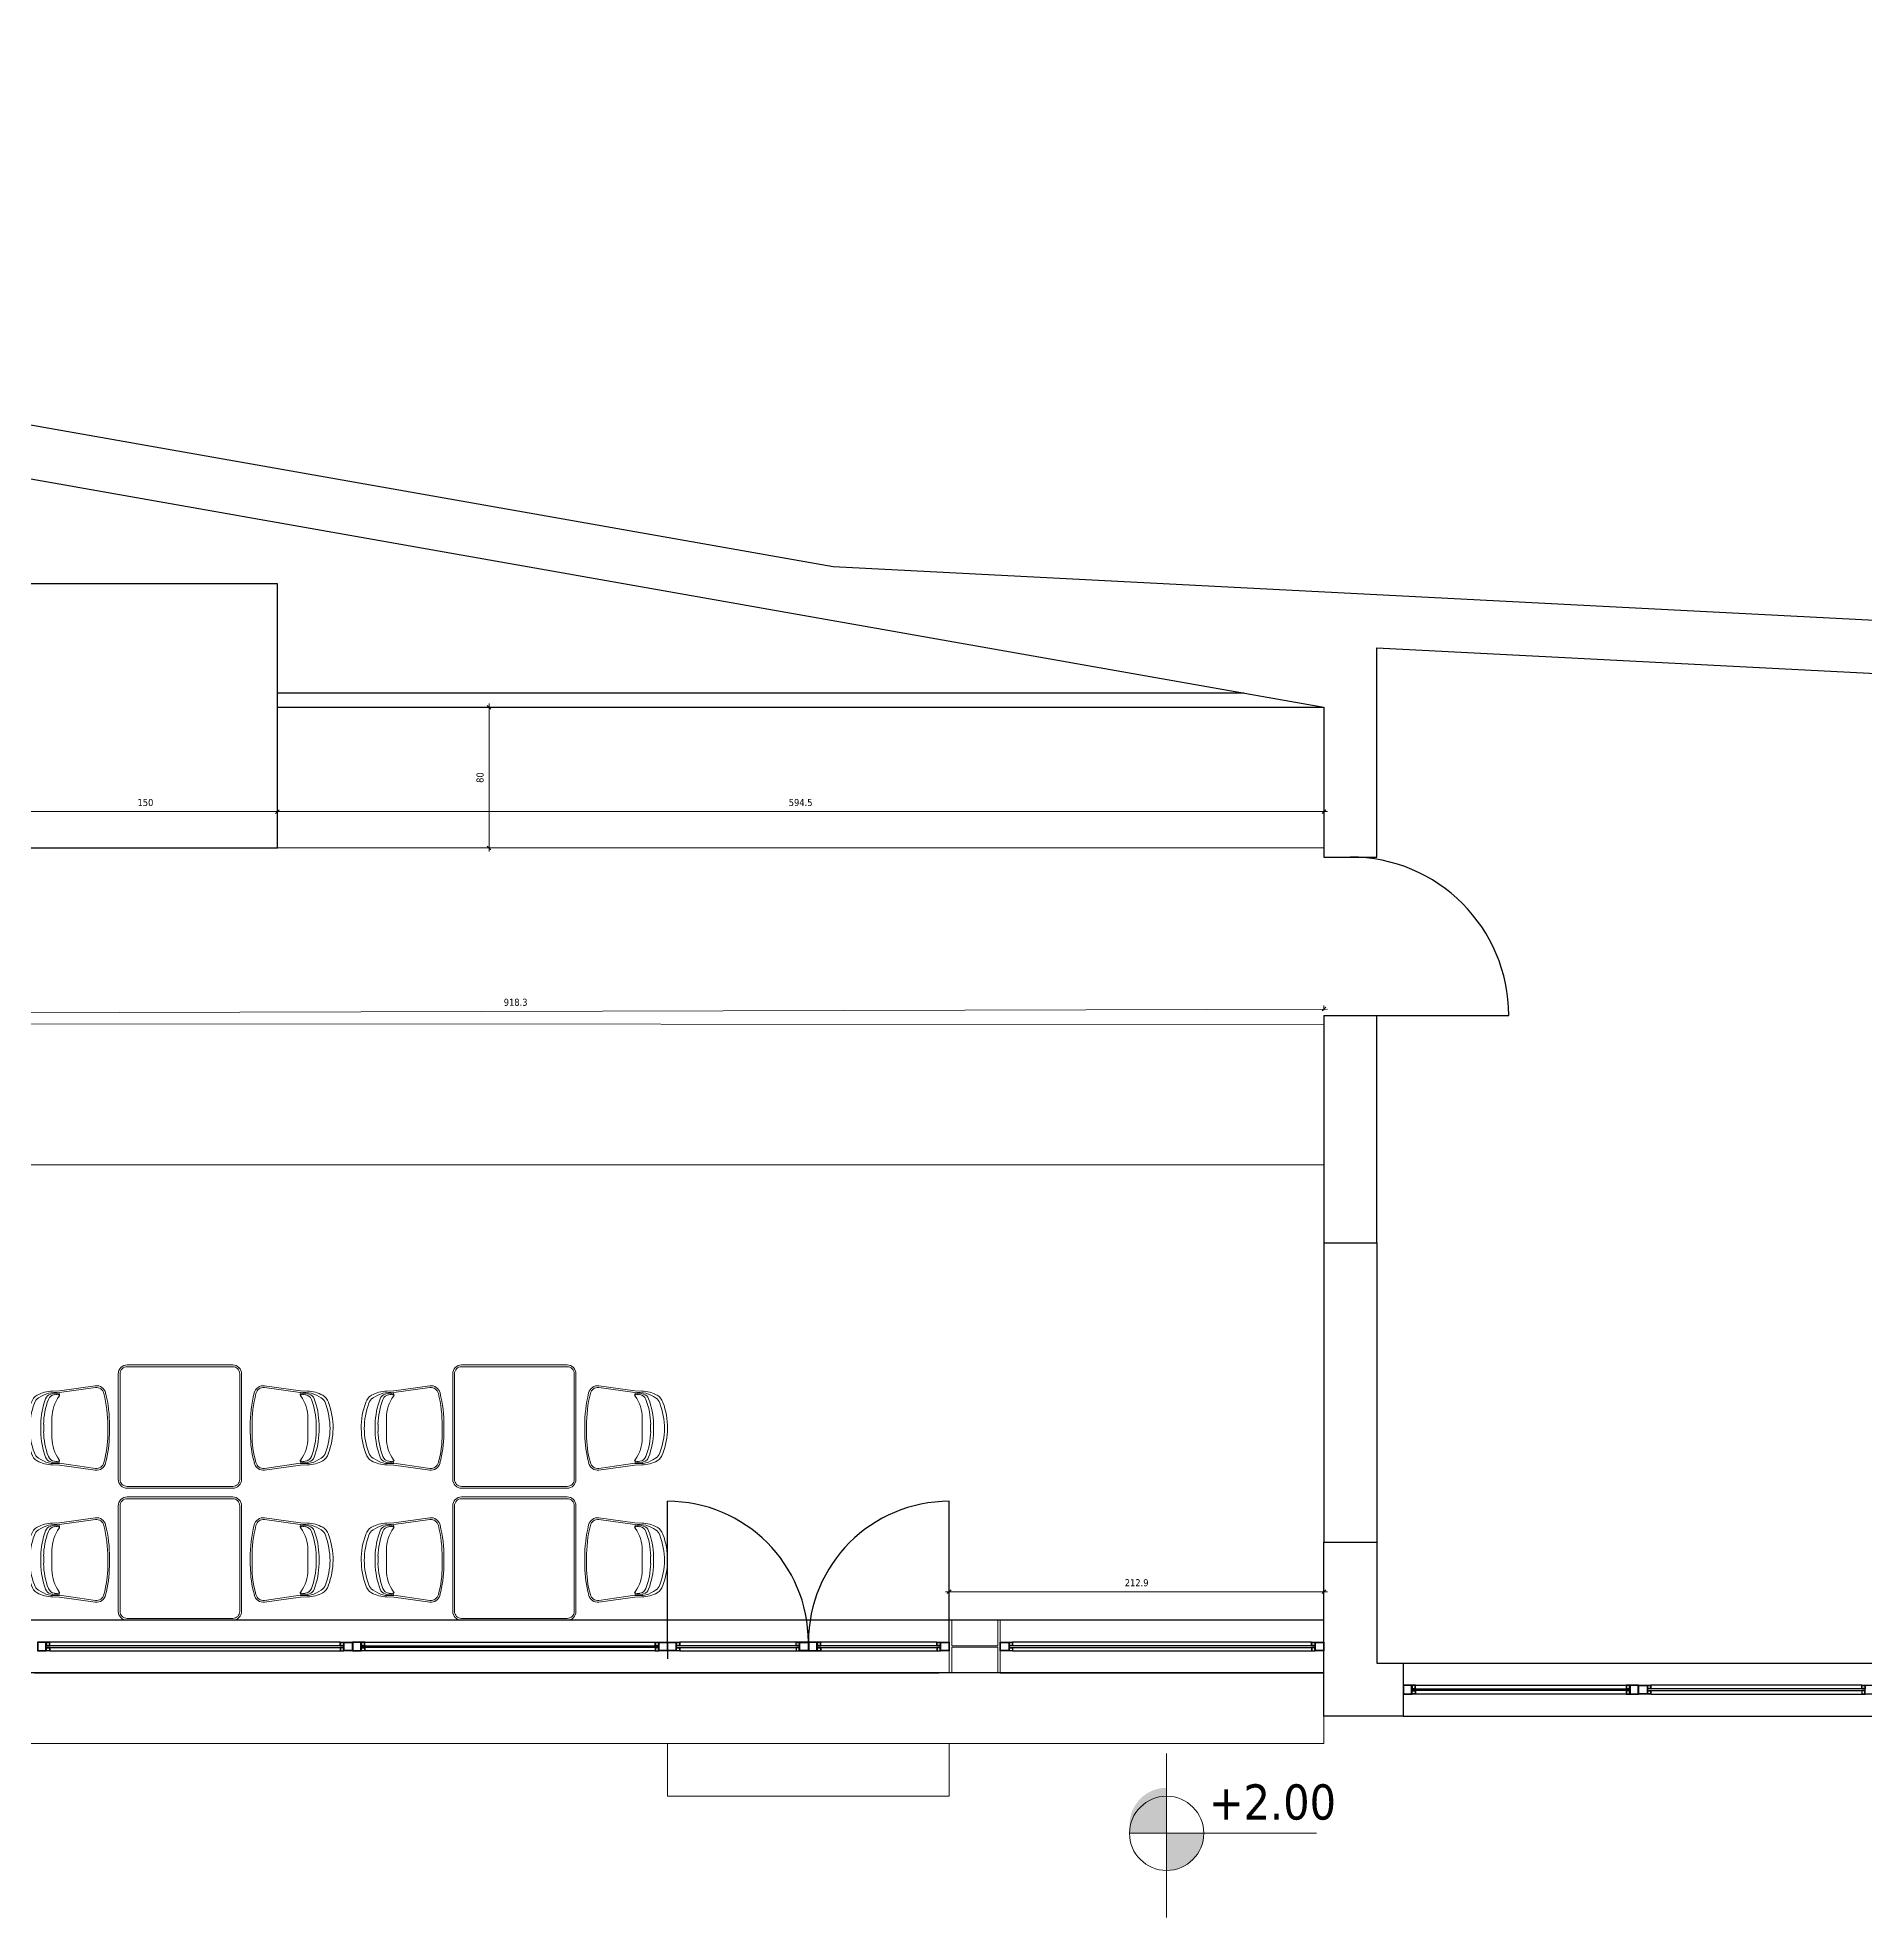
# Model space of a CAD drawing. Header units: centimetres. Extents: x 4865 to 155105, y -10632 to -8826.
# Drawn here: x 6662 to 7700, y -9895 to -8826 of the extents above; entities that cross this region are included whole.
import ezdxf

# ---------------------------------------------------------------- set-up
doc = ezdxf.new("R2010")
doc.units = ezdxf.units.CM
doc.header["$MEASUREMENT"] = 0
doc.header["$PDMODE"] = 3
for name, color, linetype, lineweight in [('ahsap', 34, 'Continuous', 13), ('banko cam', 130, 'Continuous', 9), ('kontra-tefriş', 205, 'Continuous', 18), ('metraj', 7, 'Continuous', 5), ('çıktı', 255, 'Continuous', 5)]:
    doc.layers.add(name, color=color, linetype=linetype, lineweight=lineweight)
for name, color, linetype, true_color in [('As Built', 7, 'Continuous', 0x5a5a5a), ('Kontra-Cam', 7, 'Continuous', 0xd6cdb8), ('Kontra_Gorunus Cizgi', 7, 'Continuous', 0x9a907e), ('Kontra_Profil', 7, 'Continuous', 0x6d787c)]:
    doc.layers.add(name, color=color, linetype=linetype, true_color=true_color)
doc.layers.add('OLCU', color=63, linetype='Continuous')
doc.styles.get("Standard").update_dxf_attribs({"font": 'tahoma.ttf'})
doc.dimstyles.new('esra 1-20', dxfattribs={"dimscale": 0, "dimtxt": 4, "dimasz": 3, "dimexe": 2, "dimexo": 3, "dimgap": 3, "dimtad": 1, "dimdec": 1, "dimzin": 9, "dimdsep": 46, "dimtxsty": 'Standard', "dimblk": 'OBLIQUE', "dimcen": 2, "dimdle": 2, "dimadec": 0, "dimazin": 0, "dimtfac": 1, "dimtdec": 1, "dimtix": 1, "dimtmove": 1, "dimatfit": 3, "dimldrblk": 'OBLIQUE', "dimfxl": 1, "dimtolj": 1, "dimtzin": 0, "dimlwd": 5, "dimlwe": 5, "dimarcsym": 0})

# ---------------------------------------------------------------- blocks, each defined once
blk = doc.blocks.new('S2')
at = {"layer": 'kontra-tefriş'}
for p, q in [((-11.4, 0), (-6, 0)), ((-6, 6.4), (-7.8, 6.4)), ((-6, 4.7), (-7.8, 4.7)), ((-6, 6.4), (-3.6, 6.4)), ((-6, 4.7), (-3.6, 4.7)), ((0, 0), (-6, 0)), ((-29.6, -24.6), (-26.8, -4.2)), ((-28.6, -24.7), (-25.8, -4.3)), ((-26.8, -4.2), (-26.6, -0.2)), ((17.3, -24.7), (14.4, -4.3)), ((15.4, -4.2), (15.3, -0.2)), ((18.3, -24.6), (15.4, -4.2)), ((-5.4, -31.7), (-6.7, -31.7)), ((-5.4, -31.7), (-2.2, -31.7)), ((-6.9, -32.7), (-6.8, -32.7)), ((-5.4, -32.7), (-6.7, -32.7)), ((-5.4, -32.7), (-2.2, -32.7))]:
    blk.add_line(p, q, dxfattribs=at)
for centre, radius, start, end in [((-18.2, 4.9), 7.08, 107.1637, 149.8246), ((-5.1, -29.9), 44.3, 90.3136, 109.9727), ((-5.1, -30), 42.6, 90.3159, 110.0702), ((-5.6, -26.5), 40.8, 69.1846, 89.6662), ((-5.6, -26.5), 39.1, 69.0525, 89.663), ((6.8, 4.9), 7.08, 30.1754, 72.8363), ((-9.2, -0.3), 17.4, 149.8246, 179.7195), ((-9.7, -2), 16.2, 143.6591, 188.0232), ((-20.1, -1.6), 5.36, 154.2435, 207.0789), ((-20.8, -0.4), 4.28, 110.4223, 164.0764), ((-20.4, -2), 4.28, 110.5968, 173.0517), ((-11.4, -21), 21, 90, 126.0116), ((-18.2, 4.9), 5.36, 107.1637, 149.8246), ((-6.8, -38.1), 44.5, 91.2998, 110.4223), ((-6.8, -38.1), 42.9, 91.2998, 110.5968), ((-4.6, -38.1), 44.5, 69.5777, 88.7002), ((-4.6, -38.1), 42.9, 69.4032, 88.7002), ((6.8, 4.9), 5.36, 30.1754, 72.8363), ((9, -2), 4.28, 6.9483, 69.4032), ((9.5, -0.4), 4.28, 15.9236, 69.5777), ((-1.6, -2), 16.2, 351.9768, 36.3409), ((-2.1, -0.3), 17.4, 0.2805, 30.1754), ((8.8, -1.6), 5.36, 332.9211, 25.7565), ((-2.9, -43), 45, 119.4604, 120.6303), ((-24.3, -3.5), 0.826, 224.4323, 318.4485), ((-20.8, -2.4), 3.89, 165.784, 208.1186), ((0, -21), 21, 53.9884, 90), ((12.9, -3.5), 0.826, 221.5515, 315.5677), ((9.5, -2.4), 3.89, 331.8814, 14.216), ((-8.5, -43), 45, 59.3697, 60.5396), ((-24.3, -25.2), 5.42, 173.5544, 256.3464), ((-24.3, -25.2), 4.42, 173.5544, 256.3464), ((-6.9, 46.4), 79.1, 256.3464, 270.1225), ((-6.9, 46.4), 78.1, 256.3464, 270.1225), ((-2, 27.2), 58.9, 269.8679, 285.74), ((-2, 27.2), 59.8, 269.868, 285.7097), ((12.9, -25.2), 4.42, 283.6536, 6.4456), ((12.9, -25.2), 5.42, 283.6536, 6.4456)]:
    blk.add_arc(centre, radius, start, end, dxfattribs=at)
blk = doc.blocks.new('_Oblique')
at = {"layer": 'OLCU', "color": 0}
blk.add_line((-0.35, -0.35), (0.35, 0.35), dxfattribs=at)
blk = doc.blocks.new('*D8')
at = {"layer": 'As Built', "color": 0, "lineweight": 5, "transparency": 16777216}
for p, q in [((6648.3, -9283.7), (6648.3, -9264)), ((6798.3, -9283.7), (6798.3, -9264)), ((6646.3, -9266), (6800.3, -9266))]:
    blk.add_line(p, q, dxfattribs=at)
at = {"layer": 'Defpoints', "color": 0, "transparency": 16777216}
for p in [(6798.3, -9266), (6648.3, -9286.7), (6798.3, -9286.7)]:
    blk.add_point(p, dxfattribs=at)
at = {"layer": 'As Built', "color": 0, "lineweight": 5, "transparency": 16777216, "xscale": 3, "yscale": 3, "zscale": 3, "rotation": 180}
blk.add_blockref('_Oblique', (6648.3, -9266), dxfattribs=at)
at = {"layer": 'As Built', "color": 0, "lineweight": 5, "transparency": 16777216, "xscale": 3, "yscale": 3, "zscale": 3}
blk.add_blockref('_Oblique', (6798.3, -9266), dxfattribs=at)
at = {"layer": 'As Built', "color": 0, "transparency": 16777216, "insert": (6723.3, -9260.9), "char_height": 4, "attachment_point": 5}
blk.add_mtext('\\A1;150', dxfattribs=at)
blk = doc.blocks.new('*D9')
at = {"layer": 'As Built', "color": 0, "lineweight": 5, "transparency": 16777216}
for p, q in [((6798.3, -9283.7), (6798.3, -9264)), ((7392.8, -9283.7), (7392.8, -9264)), ((6796.3, -9266), (7394.8, -9266))]:
    blk.add_line(p, q, dxfattribs=at)
at = {"layer": 'Defpoints', "color": 0, "transparency": 16777216}
for p in [(7392.8, -9266), (6798.3, -9286.7), (7392.8, -9286.7)]:
    blk.add_point(p, dxfattribs=at)
at = {"layer": 'As Built', "color": 0, "lineweight": 5, "transparency": 16777216, "xscale": 3, "yscale": 3, "zscale": 3, "rotation": 180}
blk.add_blockref('_Oblique', (6798.3, -9266), dxfattribs=at)
at = {"layer": 'As Built', "color": 0, "lineweight": 5, "transparency": 16777216, "xscale": 3, "yscale": 3, "zscale": 3}
blk.add_blockref('_Oblique', (7392.8, -9266), dxfattribs=at)
at = {"layer": 'As Built', "color": 0, "transparency": 16777216, "insert": (7095.5, -9260.9), "char_height": 4, "attachment_point": 5}
blk.add_mtext('\\A1;594.5', dxfattribs=at)
blk = doc.blocks.new('*D10')
at = {"layer": 'As Built', "color": 0, "lineweight": 5, "transparency": 16777216}
for p, q in [((6915.5, -9206.7), (6916.5, -9206.7)), ((6918.5, -9204.7), (6918.5, -9288.7)), ((6915.5, -9286.7), (6916.5, -9286.7))]:
    blk.add_line(p, q, dxfattribs=at)
at = {"layer": 'Defpoints', "color": 0, "transparency": 16777216}
for p in [(6918.5, -9206.7), (6918.5, -9286.7), (6918.5, -9286.7)]:
    blk.add_point(p, dxfattribs=at)
at = {"layer": 'As Built', "color": 0, "lineweight": 5, "transparency": 16777216, "xscale": 3, "yscale": 3, "zscale": 3}
for p, rotation in [((6918.5, -9206.7), 90), ((6918.5, -9286.7), 270)]:
    blk.add_blockref('_Oblique', p, dxfattribs=dict(at, rotation=rotation))
at = {"layer": 'As Built', "color": 0, "transparency": 16777216, "insert": (6913.4, -9246.7), "char_height": 4, "attachment_point": 5, "rotation": 90}
blk.add_mtext('\\A1;80', dxfattribs=at)
blk = doc.blocks.new('*D18')
at = {"layer": 'As Built', "color": 0, "lineweight": 5, "transparency": 16777216}
for p, q in [((6472.5, -9380.8), (7394.8, -9378.2)), ((6474.4, -9374.7), (6474.5, -9382.8)), ((7392.8, -9378.8), (7392.8, -9376.2))]:
    blk.add_line(p, q, dxfattribs=at)
at = {"layer": 'Defpoints', "color": 0, "transparency": 16777216}
for p in [(6474.4, -9371.7), (7392.8, -9378.2), (7392.8, -9381.8)]:
    blk.add_point(p, dxfattribs=at)
at = {"layer": 'As Built', "color": 0, "lineweight": 5, "transparency": 16777216, "xscale": 3, "yscale": 3, "zscale": 3}
for p, rotation in [((6474.5, -9380.8), 180.159155184384), ((7392.8, -9378.2), 0.159155184384065)]:
    blk.add_blockref('_Oblique', p, dxfattribs=dict(at, rotation=rotation))
at = {"layer": 'As Built', "color": 0, "transparency": 16777216, "insert": (6933.6, -9374.4), "char_height": 4, "attachment_point": 5, "rotation": 0.1592}
blk.add_mtext('\\A1;918.3', dxfattribs=at)
blk = doc.blocks.new('*D19')
at = {"layer": 'As Built', "color": 0, "lineweight": 5, "transparency": 16777216}
for p, q in [((7177.9, -9709.3), (7394.8, -9709.3)), ((7179.9, -9722.4), (7179.9, -9707.3)), ((7392.8, -9722.4), (7392.8, -9707.3))]:
    blk.add_line(p, q, dxfattribs=at)
at = {"layer": 'Defpoints', "color": 0, "transparency": 16777216}
for p in [(7392.8, -9709.3), (7179.9, -9725.4), (7392.8, -9725.4)]:
    blk.add_point(p, dxfattribs=at)
at = {"layer": 'As Built', "color": 0, "lineweight": 5, "transparency": 16777216, "xscale": 3, "yscale": 3, "zscale": 3, "rotation": 180}
blk.add_blockref('_Oblique', (7179.9, -9709.3), dxfattribs=at)
at = {"layer": 'As Built', "color": 0, "lineweight": 5, "transparency": 16777216, "xscale": 3, "yscale": 3, "zscale": 3}
blk.add_blockref('_Oblique', (7392.8, -9709.3), dxfattribs=at)
at = {"layer": 'As Built', "color": 0, "transparency": 16777216, "insert": (7286.4, -9704.2), "char_height": 4, "attachment_point": 5}
blk.add_mtext('\\A1;212.9', dxfattribs=at)

msp = doc.modelspace()

# ---------------------------------------------------------------- hatches: boundary and pattern name
at = {"layer": 'banko cam'}
for points in [[(7303.44, -9820.68, 0.4142136), (7282.35, -9841.77), (7303.44, -9841.77)], [(7303.44, -9825.46, 0.4142136), (7282.35, -9846.55), (7303.44, -9846.55)], [(7324.53, -9846.55), (7303.44, -9846.55), (7303.44, -9867.64, 0.4142136)], [(7324.53, -9846.55), (7303.44, -9846.55), (7303.44, -9867.64, 0.4142136)]]:
    msp.add_hatch(color=0, dxfattribs=at).paths.add_polyline_path(points)

# ---------------------------------------------------------------- linework, layer by layer
at = {"layer": 'ahsap'}
for p, q in [((7392.79, -9381.85), (7392.79, -9456.65)), ((6568.87, -9386.66), (7392.79, -9387.05)), ((7392.79, -9466.65), (6569.43, -9466.65))]:
    msp.add_line(p, q, dxfattribs=at)
msp.add_lwpolyline([(6798.26, -9206.65), (6798.26, -9286.65), (7392.79, -9286.65), (7392.79, -9206.65), (6798.26, -9206.65)], dxfattribs=at)
for points in [[(6707.88, -9585.44, -0.4142136), (6712.88, -9580.44), (6772.88, -9580.44, -0.4142136), (6777.88, -9585.44), (6777.88, -9645.44, -0.4142136), (6772.88, -9650.44), (6712.88, -9650.44, -0.4142136), (6707.88, -9645.44)], [(6708.88, -9585.44, -0.4142136), (6712.88, -9581.44), (6772.88, -9581.44, -0.4142136), (6776.88, -9585.44), (6776.88, -9645.44, -0.4142136), (6772.88, -9649.44), (6712.88, -9649.44, -0.4142136), (6708.88, -9645.44)], [(6897.88, -9585.44, -0.4142136), (6902.88, -9580.44), (6962.88, -9580.44, -0.4142136), (6967.88, -9585.44), (6967.88, -9645.44, -0.4142136), (6962.88, -9650.44), (6902.88, -9650.44, -0.4142136), (6897.88, -9645.44)], [(6898.88, -9585.44, -0.4142136), (6902.88, -9581.44), (6962.88, -9581.44, -0.4142136), (6966.88, -9585.44), (6966.88, -9645.44, -0.4142136), (6962.88, -9649.44), (6902.88, -9649.44, -0.4142136), (6898.88, -9645.44)], [(6707.88, -9660.44, -0.4142136), (6712.88, -9655.44), (6772.88, -9655.44, -0.4142136), (6777.88, -9660.44), (6777.88, -9720.44, -0.4142136), (6772.88, -9725.44), (6712.88, -9725.44, -0.4142136), (6707.88, -9720.44)], [(6708.88, -9660.44, -0.4142136), (6712.88, -9656.44), (6772.88, -9656.44, -0.4142136), (6776.88, -9660.44), (6776.88, -9720.44, -0.4142136), (6772.88, -9724.44), (6712.88, -9724.44, -0.4142136), (6708.88, -9720.44)], [(6897.88, -9660.44, -0.4142136), (6902.88, -9655.44), (6962.88, -9655.44, -0.4142136), (6967.88, -9660.44), (6967.88, -9720.44, -0.4142136), (6962.88, -9725.44), (6902.88, -9725.44, -0.4142136), (6897.88, -9720.44)], [(6898.88, -9660.44, -0.4142136), (6902.88, -9656.44), (6962.88, -9656.44, -0.4142136), (6966.88, -9660.44), (6966.88, -9720.44, -0.4142136), (6962.88, -9724.44), (6902.88, -9724.44, -0.4142136), (6898.88, -9720.44)]]:
    msp.add_lwpolyline(points, format="xyb", close=True, dxfattribs=at)
at = {"layer": 'ahsap', "flags": 128}
for points in [[(6481.44, -9755.44), (6481.44, -9795.44), (7392.79, -9795.44), (7392.79, -9755.44), (6481.44, -9755.44)], [(7019.88, -9795.44), (7019.88, -9795.44), (7019.88, -9825.44), (7179.94, -9825.44), (7179.94, -9795.44)]]:
    msp.add_lwpolyline(points, dxfattribs=at)
at = {"layer": 'As Built'}
for p, q in [((7392.79, -9291.85), (7422.79, -9291.85)), ((7392.79, -9381.85), (7422.79, -9381.85)), ((7407.79, -9381.85), (7497.79, -9381.85)), ((7392.79, -9442.44), (7392.79, -9681.04)), ((7422.79, -9511.04), (7422.79, -9681.04)), ((7019.88, -9737.94), (7019.88, -9657.9)), ((7179.94, -9737.94), (7179.94, -9657.9)), ((7392.79, -9725.44), (4897.11, -9725.44)), ((7019.88, -9742.94), (7019.88, -9747.47)), ((7099.91, -9742.94), (7099.91, -9737.94)), ((7099.91, -9742.94), (7099.91, -9737.94)), ((7392.79, -9755.44), (4864.65, -9755.44)), ((6660.19, -9755.44), (7173.94, -9755.44)), ((7208.94, -9755.44), (7392.79, -9755.44)), ((7437.79, -9749.94), (7972.79, -9749.94)), ((7437.79, -9779.94), (7972.79, -9779.94))]:
    msp.add_line(p, q, dxfattribs=at)
at = {"layer": 'As Built', "flags": 128}
for points in [[(8516.44, -9909.94), (8536.44, -9909.94), (8536.44, -9200.28), (7114.02, -9126.98), (5793.19, -8893.85), (4938.08, -8826.27), (4864.65, -9755.44), (4894.74, -9755.44), (4965.49, -8860.25), (5541.38, -8904.56), (6134.18, -9035.52), (6137.63, -9019.9), (6154.79, -9023.69), (6161.41, -8989.3), (7392.79, -9206.65), (7392.79, -9291.85)], [(7422.79, -9291.85), (7422.79, -9172.94), (7765.34, -9190.59)], [(7347.47, -9198.65), (6798.26, -9198.65)], [(6798.26, -9206.65), (7392.79, -9206.65)], [(7392.79, -9381.85), (7392.79, -9511.04), (7422.79, -9511.04), (7422.79, -9381.85)], [(7392.79, -9779.94), (7392.79, -9681.04), (7422.79, -9681.04), (7422.79, -9749.94), (7437.79, -9749.94), (7437.79, -9779.94), (7392.79, -9779.94)]]:
    msp.add_lwpolyline(points, dxfattribs=at)
msp.add_lwpolyline([(6648.26, -9136.65), (6648.26, -9286.65), (6798.26, -9286.65), (6798.26, -9136.65)], close=True, dxfattribs=at)
at = {"layer": 'As Built'}
for centre, radius, start, end in [((7407.79, -9381.85), 90, 0, 90), ((7019.88, -9737.94), 80.03, 360, 90), ((7179.94, -9737.94), 80.03, 90, 180)]:
    msp.add_arc(centre, radius, start, end, dxfattribs=at)
at = {"layer": 'banko cam', "color": 0}
for p, q in [((7303.44, -9801.15), (7303.44, -9889.52)), ((7303.44, -9805.93), (7303.44, -9894.3)), ((7303.44, -9820.68), (7303.44, -9862.86)), ((7303.44, -9825.46), (7303.44, -9867.64)), ((7282.35, -9846.55), (7388.51, -9846.55)), ((7282.35, -9846.55), (7388.51, -9846.55))]:
    msp.add_line(p, q, dxfattribs=at)
msp.add_circle((7303.44, -9846.55), 21.09, dxfattribs=at)
msp.add_circle((7303.44, -9846.55), 21.09, dxfattribs=at)
at = {"layer": 'Kontra-Cam'}
for points in [[(6666.94, -9740.94), (6835.91, -9740.94), (6835.91, -9739.94), (6666.94, -9739.94)], [(7014.88, -9740.94), (6845.91, -9740.94), (6845.91, -9739.94), (7014.88, -9739.94)], [(7094.91, -9739.94), (7024.88, -9739.94), (7024.88, -9740.94), (7094.91, -9740.94)], [(7104.91, -9740.94), (7174.94, -9740.94), (7174.94, -9739.94), (7104.91, -9739.94)]]:
    msp.add_lwpolyline(points, dxfattribs=at)
for points in [[(7387.79, -9740.94), (7387.79, -9739.94), (7213.94, -9739.94), (7213.94, -9740.94)], [(7442.79, -9765.44), (7442.79, -9764.44), (7566.54, -9764.44), (7566.54, -9765.44)], [(7700.29, -9765.44), (7700.29, -9764.44), (7576.54, -9764.44), (7576.54, -9765.44)]]:
    msp.add_lwpolyline(points, close=True, dxfattribs=at)
at = {"layer": 'Kontra_Gorunus Cizgi'}
for p, q in [((6833.91, -9737.94), (6668.94, -9737.94)), ((6668.94, -9742.94), (6833.91, -9742.94)), ((6833.91, -9737.94), (6695.02, -9737.94)), ((6695.02, -9742.94), (6833.91, -9742.94)), ((6847.91, -9737.94), (6986.8, -9737.94)), ((6847.91, -9737.94), (7012.88, -9737.94)), ((6986.8, -9742.94), (6847.91, -9742.94)), ((7012.88, -9742.94), (6847.91, -9742.94)), ((7172.94, -9737.94), (7026.88, -9737.94)), ((7172.94, -9737.94), (7026.88, -9737.94)), ((7026.88, -9742.94), (7172.94, -9742.94)), ((7026.88, -9742.94), (7172.94, -9742.94)), ((7385.79, -9737.94), (7215.94, -9737.94)), ((7215.94, -9742.94), (7385.79, -9742.94)), ((7444.79, -9762.44), (7564.54, -9762.44)), ((7698.29, -9762.44), (7578.54, -9762.44)), ((7564.54, -9767.44), (7444.79, -9767.44)), ((7578.54, -9767.44), (7698.29, -9767.44))]:
    msp.add_line(p, q, dxfattribs=at)
at = {"layer": 'Kontra_Profil', "flags": 128}
for points in [[(6661.94, -9737.94), (6661.94, -9742.94), (6666.94, -9742.94), (6666.94, -9737.94), (6661.94, -9737.94)], [(6840.91, -9737.94), (6840.91, -9742.94), (6835.91, -9742.94), (6835.91, -9737.94), (6840.91, -9737.94)], [(6840.91, -9737.94), (6840.91, -9742.94), (6845.91, -9742.94), (6845.91, -9737.94), (6840.91, -9737.94)], [(7019.88, -9737.94), (7019.88, -9742.94), (7014.88, -9742.94), (7014.88, -9737.94), (7019.88, -9737.94)], [(7099.91, -9737.94), (7099.91, -9742.94), (7094.91, -9742.94), (7094.91, -9737.94), (7099.91, -9737.94)], [(7099.91, -9737.94), (7099.91, -9742.94), (7104.91, -9742.94), (7104.91, -9737.94), (7099.91, -9737.94)], [(7179.94, -9737.94), (7179.94, -9742.94), (7174.94, -9742.94), (7174.94, -9737.94), (7179.94, -9737.94)], [(7392.79, -9737.94), (7392.79, -9742.94), (7387.79, -9742.94), (7387.79, -9737.94), (7392.79, -9737.94)], [(7437.79, -9762.44), (7437.79, -9767.44), (7442.79, -9767.44), (7442.79, -9762.44), (7437.79, -9762.44)], [(7705.29, -9762.44), (7705.29, -9767.44), (7700.29, -9767.44), (7700.29, -9762.44), (7705.29, -9762.44)]]:
    msp.add_lwpolyline(points, dxfattribs=at)
for points in [[(6662.14, -9738.14), (6662.14, -9742.74), (6666.74, -9742.74), (6666.74, -9738.14)], [(6840.71, -9738.14), (6840.71, -9742.74), (6836.11, -9742.74), (6836.11, -9738.14)], [(6841.11, -9738.14), (6841.11, -9742.74), (6845.71, -9742.74), (6845.71, -9738.14)], [(7019.68, -9738.14), (7019.68, -9742.74), (7015.08, -9742.74), (7015.08, -9738.14)], [(7099.71, -9738.14), (7099.71, -9742.74), (7095.11, -9742.74), (7095.11, -9738.14)], [(7100.11, -9738.14), (7100.11, -9742.74), (7104.71, -9742.74), (7104.71, -9738.14)], [(7179.74, -9738.14), (7179.74, -9742.74), (7175.14, -9742.74), (7175.14, -9738.14)], [(7392.59, -9738.14), (7392.59, -9742.74), (7387.99, -9742.74), (7387.99, -9738.14)], [(7437.99, -9762.64), (7437.99, -9767.24), (7442.59, -9767.24), (7442.59, -9762.64)]]:
    msp.add_lwpolyline(points, close=True, dxfattribs=at)
at = {"layer": 'Kontra_Profil'}
for points in [[(6668.94, -9739.94), (6668.94, -9737.94), (6666.94, -9737.94), (6666.94, -9739.94)], [(6668.94, -9740.94), (6668.94, -9742.94), (6666.94, -9742.94), (6666.94, -9740.94)], [(6668.79, -9739.79), (6668.79, -9738.09), (6667.09, -9738.09), (6667.09, -9739.79)], [(6668.79, -9741.09), (6668.79, -9742.79), (6667.09, -9742.79), (6667.09, -9741.09)], [(6833.91, -9739.94), (6833.91, -9737.94), (6835.91, -9737.94), (6835.91, -9739.94)], [(6833.91, -9740.94), (6833.91, -9742.94), (6835.91, -9742.94), (6835.91, -9740.94)], [(6834.06, -9739.79), (6834.06, -9738.09), (6835.76, -9738.09), (6835.76, -9739.79)], [(6834.06, -9741.09), (6834.06, -9742.79), (6835.76, -9742.79), (6835.76, -9741.09)], [(6847.91, -9739.94), (6847.91, -9737.94), (6845.91, -9737.94), (6845.91, -9739.94)], [(6847.91, -9740.94), (6847.91, -9742.94), (6845.91, -9742.94), (6845.91, -9740.94)], [(6847.76, -9739.79), (6847.76, -9738.09), (6846.06, -9738.09), (6846.06, -9739.79)], [(6847.76, -9741.09), (6847.76, -9742.79), (6846.06, -9742.79), (6846.06, -9741.09)], [(7012.88, -9739.94), (7012.88, -9737.94), (7014.88, -9737.94), (7014.88, -9739.94)], [(7012.88, -9740.94), (7012.88, -9742.94), (7014.88, -9742.94), (7014.88, -9740.94)], [(7013.03, -9739.79), (7013.03, -9738.09), (7014.73, -9738.09), (7014.73, -9739.79)], [(7013.03, -9741.09), (7013.03, -9742.79), (7014.73, -9742.79), (7014.73, -9741.09)], [(7019.88, -9742.94), (7019.88, -9737.94), (7024.88, -9737.94), (7024.88, -9742.94)], [(7019.88, -9742.94), (7019.88, -9737.94), (7024.88, -9737.94), (7024.88, -9742.94)], [(7020.08, -9742.74), (7020.08, -9738.14), (7024.68, -9738.14), (7024.68, -9742.74)], [(7020.08, -9742.74), (7020.08, -9738.14), (7024.68, -9738.14), (7024.68, -9742.74)], [(7024.88, -9739.94), (7024.88, -9737.94), (7026.88, -9737.94), (7026.88, -9739.94)], [(7024.88, -9739.94), (7024.88, -9737.94), (7026.88, -9737.94), (7026.88, -9739.94)], [(7026.88, -9740.94), (7026.88, -9742.94), (7024.88, -9742.94), (7024.88, -9740.94)], [(7026.88, -9740.94), (7026.88, -9742.94), (7024.88, -9742.94), (7024.88, -9740.94)], [(7026.73, -9738.09), (7026.73, -9739.79), (7025.03, -9739.79), (7025.03, -9738.09)], [(7026.73, -9738.09), (7026.73, -9739.79), (7025.03, -9739.79), (7025.03, -9738.09)], [(7026.73, -9741.09), (7026.73, -9742.79), (7025.03, -9742.79), (7025.03, -9741.09)], [(7026.73, -9741.09), (7026.73, -9742.79), (7025.03, -9742.79), (7025.03, -9741.09)], [(7092.91, -9739.94), (7092.91, -9737.94), (7094.91, -9737.94), (7094.91, -9739.94)], [(7092.91, -9740.94), (7092.91, -9742.94), (7094.91, -9742.94), (7094.91, -9740.94)], [(7093.06, -9739.79), (7093.06, -9738.09), (7094.76, -9738.09), (7094.76, -9739.79)], [(7093.06, -9741.09), (7093.06, -9742.79), (7094.76, -9742.79), (7094.76, -9741.09)], [(7106.91, -9739.94), (7106.91, -9737.94), (7104.91, -9737.94), (7104.91, -9739.94)], [(7106.91, -9740.94), (7106.91, -9742.94), (7104.91, -9742.94), (7104.91, -9740.94)], [(7106.76, -9739.79), (7106.76, -9738.09), (7105.06, -9738.09), (7105.06, -9739.79)], [(7106.76, -9741.09), (7106.76, -9742.79), (7105.06, -9742.79), (7105.06, -9741.09)], [(7172.94, -9739.94), (7172.94, -9737.94), (7174.94, -9737.94), (7174.94, -9739.94)], [(7172.94, -9740.94), (7172.94, -9742.94), (7174.94, -9742.94), (7174.94, -9740.94)], [(7173.09, -9739.79), (7173.09, -9738.09), (7174.79, -9738.09), (7174.79, -9739.79)], [(7173.09, -9741.09), (7173.09, -9742.79), (7174.79, -9742.79), (7174.79, -9741.09)], [(7208.94, -9742.94), (7208.94, -9737.94), (7213.94, -9737.94), (7213.94, -9742.94)], [(7209.14, -9742.74), (7209.14, -9738.14), (7213.74, -9738.14), (7213.74, -9742.74)], [(7213.94, -9739.94), (7213.94, -9737.94), (7215.94, -9737.94), (7215.94, -9739.94)], [(7215.94, -9740.94), (7215.94, -9742.94), (7213.94, -9742.94), (7213.94, -9740.94)], [(7215.79, -9738.09), (7215.79, -9739.79), (7214.09, -9739.79), (7214.09, -9738.09)], [(7215.79, -9741.09), (7215.79, -9742.79), (7214.09, -9742.79), (7214.09, -9741.09)], [(7385.79, -9739.94), (7385.79, -9737.94), (7387.79, -9737.94), (7387.79, -9739.94)], [(7385.79, -9740.94), (7385.79, -9742.94), (7387.79, -9742.94), (7387.79, -9740.94)], [(7385.94, -9739.79), (7385.94, -9738.09), (7387.64, -9738.09), (7387.64, -9739.79)], [(7385.94, -9741.09), (7385.94, -9742.79), (7387.64, -9742.79), (7387.64, -9741.09)], [(7444.79, -9764.44), (7444.79, -9762.44), (7442.79, -9762.44), (7442.79, -9764.44)], [(7444.79, -9765.44), (7444.79, -9767.44), (7442.79, -9767.44), (7442.79, -9765.44)], [(7444.64, -9764.29), (7444.64, -9762.59), (7442.94, -9762.59), (7442.94, -9764.29)], [(7444.64, -9765.59), (7444.64, -9767.29), (7442.94, -9767.29), (7442.94, -9765.59)], [(7566.54, -9764.44), (7566.54, -9762.44), (7564.54, -9762.44), (7564.54, -9764.44)], [(7564.54, -9765.44), (7564.54, -9767.44), (7566.54, -9767.44), (7566.54, -9765.44)], [(7564.69, -9762.59), (7564.69, -9764.29), (7566.39, -9764.29), (7566.39, -9762.59)], [(7564.69, -9765.59), (7564.69, -9767.29), (7566.39, -9767.29), (7566.39, -9765.59)], [(7571.54, -9767.44), (7571.54, -9762.44), (7566.54, -9762.44), (7566.54, -9767.44)], [(7571.34, -9767.24), (7571.34, -9762.64), (7566.74, -9762.64), (7566.74, -9767.24)], [(7571.54, -9767.44), (7571.54, -9762.44), (7576.54, -9762.44), (7576.54, -9767.44)], [(7571.74, -9767.24), (7571.74, -9762.64), (7576.34, -9762.64), (7576.34, -9767.24)], [(7576.54, -9764.44), (7576.54, -9762.44), (7578.54, -9762.44), (7578.54, -9764.44)], [(7578.54, -9765.44), (7578.54, -9767.44), (7576.54, -9767.44), (7576.54, -9765.44)], [(7578.39, -9762.59), (7578.39, -9764.29), (7576.69, -9764.29), (7576.69, -9762.59)], [(7578.39, -9765.59), (7578.39, -9767.29), (7576.69, -9767.29), (7576.69, -9765.59)], [(7698.29, -9764.44), (7698.29, -9762.44), (7700.29, -9762.44), (7700.29, -9764.44)], [(7698.29, -9765.44), (7698.29, -9767.44), (7700.29, -9767.44), (7700.29, -9765.44)], [(7698.44, -9764.29), (7698.44, -9762.59), (7700.14, -9762.59), (7700.14, -9764.29)], [(7698.44, -9765.59), (7698.44, -9767.29), (7700.14, -9767.29), (7700.14, -9765.59)]]:
    msp.add_lwpolyline(points, close=True, dxfattribs=at)
at = {"layer": 'metraj', "flags": 128}
msp.add_lwpolyline([(7208.94, -9725.44), (7207.54, -9725.44), (7207.54, -9740.01), (7181.34, -9740.01), (7181.34, -9725.44), (7179.94, -9725.44), (7179.94, -9755.44), (7181.34, -9755.44), (7181.34, -9740.86), (7207.54, -9740.86), (7207.54, -9755.44), (7208.94, -9755.44)], close=True, dxfattribs=at)
msp.add_lwpolyline([(7208.94, -9725.44), (7207.54, -9725.44), (7207.54, -9740.01), (7181.34, -9740.01), (7181.34, -9725.44), (7179.94, -9725.44), (7179.94, -9755.44), (7181.34, -9755.44), (7181.34, -9740.86), (7207.54, -9740.86), (7207.54, -9755.44), (7208.94, -9755.44)], close=True, dxfattribs=at)

# ---------------------------------------------------------------- block references
at = {"layer": 'çıktı', "xscale": -1, "rotation": 90}
for p in [(6670.2, -9621.92), (6860.2, -9621.92), (6670.2, -9696.92), (6860.2, -9696.92)]:
    msp.add_blockref('S2', p, dxfattribs=at)
at = {"layer": 'çıktı', "rotation": 270}
for p in [(6815.55, -9621.92), (7005.55, -9621.92), (6815.55, -9696.92), (7005.55, -9696.92)]:
    msp.add_blockref('S2', p, dxfattribs=at)

# ---------------------------------------------------------------- texts
at = {"insert": (7327.38, -9818.72), "char_height": 20, "width": 259.5784, "attachment_point": 1}
msp.add_mtext('+2.00', dxfattribs=at)
msp.add_mtext('+2.00', dxfattribs=at)
msp.add_mtext('+2.00', dxfattribs=at)
msp.add_mtext('+2.00', dxfattribs=at)

# ---------------------------------------------------------------- dimensions: what is measured, and where the dimension line sits
at = {"layer": 'As Built'}
for p1, p2, distance, picture, middle in [((6918.5, -9206.65), (6918.5, -9286.65), 0, '*D10', (6913.4, -9246.65)), ((7179.9417, -9725.4356), (7392.7943, -9725.4356), 16.1616, '*D19', (7286.368, -9704.1934))]:
    dim = msp.add_aligned_dim(p1=p1, p2=p2, distance=distance, dimstyle='esra 1-20', override={"dimscale": 1, "dimfxl": 0.18}, dxfattribs=at)
    dim.commit()
    dim.dimension.update_dxf_attribs({"geometry": picture, "text_midpoint": middle})
for base, p1, p2, angle, picture, middle in [((6798.26, -9265.96), (6648.26, -9286.65), (6798.26, -9286.65), 180, '*D8', (6723.26, -9260.88)), ((7392.79, -9265.96), (6798.26, -9286.65), (7392.79, -9286.65), 180, '*D9', (7095.53, -9260.88)), ((7392.78, -9378.23), (6474.43, -9371.65), (7392.79, -9381.85), 180.15916, '*D18', (6933.6, -9374.41))]:
    dim = msp.add_linear_dim(base=base, p1=p1, p2=p2, angle=angle, dimstyle='esra 1-20', override={"dimscale": 1, "dimfxl": 0.18}, dxfattribs=at)
    dim.commit()
    dim.dimension.update_dxf_attribs({"geometry": picture, "text_midpoint": middle})

doc.saveas('drawing.dxf')
